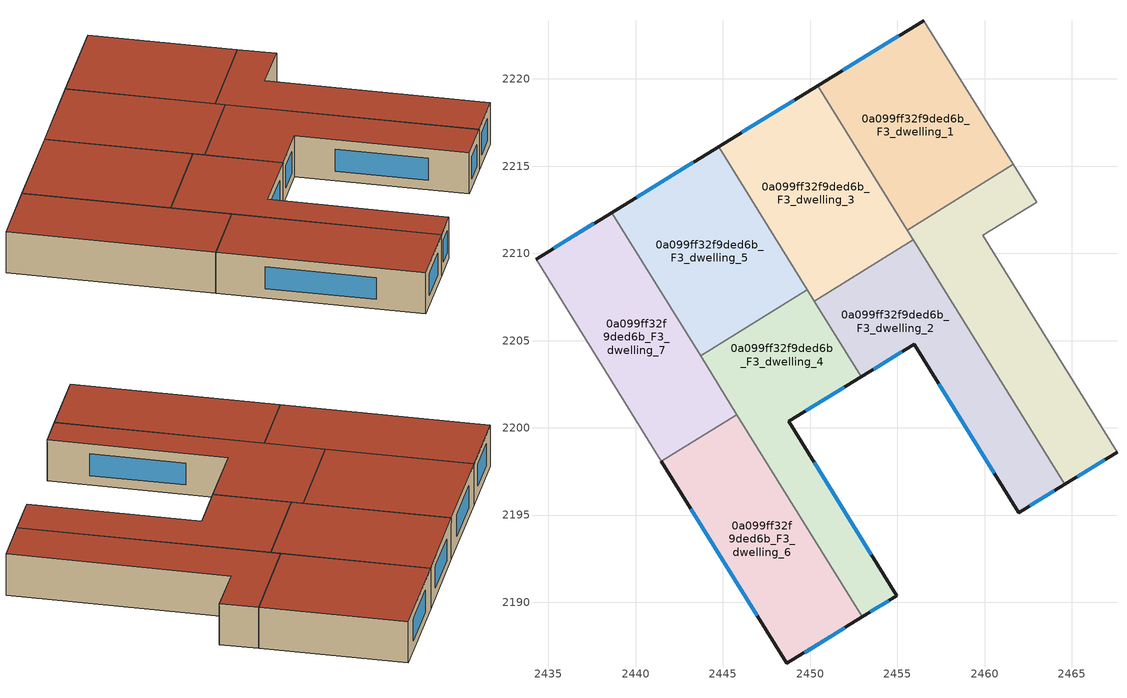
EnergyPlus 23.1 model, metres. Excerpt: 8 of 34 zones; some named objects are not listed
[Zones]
0a099ff32f9ded6b_F3_dwelling_0
 floor to 0a099ff32f9ded6b_F2_dwelling_0 (EU_floor_Construction): 2463,2212.94 2459.88,2211.04 2467.59,2198.6 2464.61,2196.76 2455.57,2211.34 2461.65,2215.11 z9
 wall outside (EU_wall_Construction): 2464.61,2196.76 2467.59,2198.6 z9:12
 wall to 0a099ff32f9ded6b_F3_dwelling_1 (EU_wall_Construction): 2461.65,2215.11 2455.57,2211.34 z9:12
 wall adiabatic (EU_wall_Construction): 2467.59,2198.6 2459.88,2211.04 2463,2212.94 2461.65,2215.11 z9:12
 wall to 0a099ff32f9ded6b_F3_dwelling_2 (EU_wall_Construction): 2455.91,2210.79 2464.61,2196.76 z9:12
 wall to 0a099ff32f9ded6b_F3_dwelling_3 (EU_wall_Construction): 2455.57,2211.34 2455.91,2210.79 z9:12
 window (EU_Window_Construction): 2465.31,2197.19 2466.89,2198.17 z9.7:11.3
 roof outside (EU_roof_Construction): 2467.59,2198.6 2459.88,2211.04 2463,2212.94 2461.65,2215.11 2455.57,2211.34 2464.61,2196.76 z12
0a099ff32f9ded6b_F3_dwelling_1
 floor to 0a099ff32f9ded6b_F2_dwelling_1 (EU_floor_Construction): 2456.52,2223.35 2461.65,2215.11 2455.57,2211.34 2450.44,2219.61 z9
 wall outside (EU_wall_Construction): 2456.52,2223.35 2450.44,2219.61 z9:12
 wall adiabatic (EU_wall_Construction): 2461.65,2215.11 2456.52,2223.35 z9:12
 wall to 0a099ff32f9ded6b_F3_dwelling_3 (EU_wall_Construction): 2450.44,2219.61 2455.57,2211.34 z9:12
 window (EU_Window_Construction): 2455.09,2222.47 2451.87,2220.49 z9.7:11.3
 roof outside (EU_roof_Construction): 2461.65,2215.11 2456.52,2223.35 2450.44,2219.61 2455.57,2211.34 z12
0a099ff32f9ded6b_F3_dwelling_2
 floor to 0a099ff32f9ded6b_F2_dwelling_2 (EU_floor_Construction): 2455.91,2210.79 2464.61,2196.76 2461.97,2195.14 2455.97,2204.8 2452.92,2202.93 2450.23,2207.27 z9
 wall outside (EU_wall_Construction): 2452.92,2202.93 2455.97,2204.8 2461.97,2195.14 2464.61,2196.76 z9:12
 wall to 0a099ff32f9ded6b_F3_dwelling_3 (EU_wall_Construction): 2455.91,2210.79 2450.23,2207.27 z9:12
 wall to 0a099ff32f9ded6b_F3_dwelling_4 (EU_wall_Construction): 2450.23,2207.27 2452.92,2202.93 z9:12
 window (EU_Window_Construction): 2462.59,2195.52 2463.99,2196.38 / 2457.38,2202.53 2460.56,2197.41 / 2453.64,2203.37 2455.25,2204.36 z9.7:11.3
 roof outside (EU_roof_Construction): 2464.61,2196.76 2455.91,2210.79 2450.23,2207.27 2452.92,2202.93 2455.97,2204.8 2461.97,2195.14 z12
0a099ff32f9ded6b_F3_dwelling_3
 floor to 0a099ff32f9ded6b_F2_dwelling_3 (EU_floor_Construction): 2450.44,2219.61 2455.91,2210.79 2450.23,2207.27 2444.75,2216.11 z9
 wall outside (EU_wall_Construction): 2450.44,2219.61 2444.75,2216.11 z9:12
 wall to 0a099ff32f9ded6b_F3_dwelling_5 (EU_wall_Construction): 2444.75,2216.11 2449.83,2207.92 z9:12
 wall to 0a099ff32f9ded6b_F3_dwelling_4 (EU_wall_Construction): 2449.83,2207.92 2450.23,2207.27 z9:12
 window (EU_Window_Construction): 2449.1,2218.79 2446.08,2216.93 z9.7:11.3
 roof outside (EU_roof_Construction): 2455.91,2210.79 2450.44,2219.61 2444.75,2216.11 2450.23,2207.27 z12
0a099ff32f9ded6b_F3_dwelling_4
 floor to 0a099ff32f9ded6b_F2_dwelling_4 (EU_floor_Construction): 2449.83,2207.92 2452.92,2202.93 2448.78,2200.38 2454.97,2190.38 2452.99,2189.17 2443.72,2204.13 z9
 wall outside (EU_wall_Construction): 2452.99,2189.17 2454.97,2190.38 2448.78,2200.38 2452.92,2202.93 z9:12
 wall to 0a099ff32f9ded6b_F3_dwelling_5 (EU_wall_Construction): 2449.83,2207.92 2443.72,2204.13 z9:12
 wall to 0a099ff32f9ded6b_F3_dwelling_6 (EU_wall_Construction): 2445.8,2200.76 2452.99,2189.17 z9:12
 wall to 0a099ff32f9ded6b_F3_dwelling_7 (EU_wall_Construction): 2443.72,2204.13 2445.8,2200.76 z9:12
 window (EU_Window_Construction): 2449.75,2200.98 2451.95,2202.33 / 2453.52,2192.73 2450.23,2198.03 / 2453.46,2189.45 2454.51,2190.1 z9.7:11.3
 roof outside (EU_roof_Construction): 2454.97,2190.38 2448.78,2200.38 2452.92,2202.93 2449.83,2207.92 2443.72,2204.13 2452.99,2189.17 z12
0a099ff32f9ded6b_F3_dwelling_5
 floor to 0a099ff32f9ded6b_F2_dwelling_5 (EU_floor_Construction): 2444.75,2216.11 2449.83,2207.92 2443.72,2204.13 2438.62,2212.34 z9
 wall outside (EU_wall_Construction): 2444.75,2216.11 2438.62,2212.34 z9:12
 wall to 0a099ff32f9ded6b_F3_dwelling_7 (EU_wall_Construction): 2438.62,2212.34 2443.72,2204.13 z9:12
 window (EU_Window_Construction): 2443.31,2215.23 2440.06,2213.23 z9.7:11.3
 roof outside (EU_roof_Construction): 2449.83,2207.92 2444.75,2216.11 2438.62,2212.34 2443.72,2204.13 z12
0a099ff32f9ded6b_F3_dwelling_6
 floor to 0a099ff32f9ded6b_F2_dwelling_6 (EU_floor_Construction): 2445.8,2200.76 2452.99,2189.17 2448.66,2186.49 2441.48,2198.08 z9
 wall outside (EU_wall_Construction): 2441.48,2198.08 2448.66,2186.49 2452.99,2189.17 z9:12
 wall to 0a099ff32f9ded6b_F3_dwelling_7 (EU_wall_Construction): 2445.8,2200.76 2441.48,2198.08 z9:12
 window (EU_Window_Construction): 2449.68,2187.12 2451.98,2188.54 / 2443.16,2195.36 2446.97,2189.21 z9.7:11.3
 roof outside (EU_roof_Construction): 2452.99,2189.17 2445.8,2200.76 2441.48,2198.08 2448.66,2186.49 z12
0a099ff32f9ded6b_F3_dwelling_7
 floor to 0a099ff32f9ded6b_F2_dwelling_7 (EU_floor_Construction): 2438.62,2212.34 2445.8,2200.76 2441.48,2198.08 2434.28,2209.68 z9
 wall outside (EU_wall_Construction): 2438.62,2212.34 2434.28,2209.68 z9:12
 wall adiabatic (EU_wall_Construction): 2434.28,2209.68 2441.48,2198.08 z9:12
 window (EU_Window_Construction): 2437.6,2211.72 2435.3,2210.3 z9.7:11.3
 roof outside (EU_roof_Construction): 2445.8,2200.76 2438.62,2212.34 2434.28,2209.68 2441.48,2198.08 z12
[Building]
EU S2 Campaign: North Axis=0; Terrain=City; Solar Distribution=FullExterior
[Site:Location]
Budapest.Ferenc.Liszt.Intl.AP: Latitude=47.437; Longitude=19.256; Time Zone=1; Elevation=185
[SizingPeriod:WeatherFileDays]
AnnualSizingPeriod: Begin Month=1; Begin Day of Month=1; End Month=12; End Day of Month=31; Day of Week for Start Day=Monday; Use Weather File Daylight Saving Period=No; Use Weather File Rain and Snow Indicators=No
[MATERIAL]
EU_InternalMass_Material: Roughness=MediumRough; Thickness=0.1; Conductivity=1; Density=1800; Specific Heat=900; Thermal Absorptance=0.9; Solar Absorptance=0.7; Visible Absorptance=0.7
[MATERIAL:NOMASS] Roughness=MediumRough; Thermal Absorptance=0.9; Solar Absorptance=0.7; Visible Absorptance=0.7
Name | Thermal Resistance
EU_wall_NoMass | 0.832559
EU_roof_NoMass | 1.39638
EU_floor_NoMass | 0.872794
[WINDOWMATERIAL:SIMPLEGLAZINGSYSTEM]
EU_Window_SimpleGlazing: UFactor=2.79869; Solar Heat Gain Coefficient=0.75; Visible Transmittance=0.75
[CONSTRUCTION]
EU_wall_Construction: EU_wall_NoMass
EU_roof_Construction: EU_roof_NoMass
EU_floor_Construction: EU_floor_NoMass
EU_Window_Construction: EU_Window_SimpleGlazing
EU_InternalMass_Construction: EU_InternalMass_Material
[ZONE] Type=1; Multiplier=1; Ceiling Height=autocalculate; Floor Area=autocalculate; Part of Total Floor Area=Yes
Name | Volume
0a099ff32f9ded6b_F3_dwelling_0 | 208.323
0a099ff32f9ded6b_F3_dwelling_1; 0a099ff32f9ded6b_F3_dwelling_7 | 208.3125
0a099ff32f9ded6b_F3_dwelling_2 | 208.345
0a099ff32f9ded6b_F3_dwelling_3 | 208.371
0a099ff32f9ded6b_F3_dwelling_4 | 208.341
0a099ff32f9ded6b_F3_dwelling_5 | 208.334
0a099ff32f9ded6b_F3_dwelling_6 | 208.325
[INTERNALMASS] Construction=EU_InternalMass_Construction
Name | Zone or ZoneList | Surface Area
0a099ff32f9ded6b_F3_dwelling_0_EU_InternalMass | 0a099ff32f9ded6b_F3_dwelling_0 | 69.441
0a099ff32f9ded6b_F3_dwelling_1_EU_InternalMass | 0a099ff32f9ded6b_F3_dwelling_1 | 69.4374
0a099ff32f9ded6b_F3_dwelling_2_EU_InternalMass | 0a099ff32f9ded6b_F3_dwelling_2 | 69.4482
0a099ff32f9ded6b_F3_dwelling_3_EU_InternalMass | 0a099ff32f9ded6b_F3_dwelling_3 | 69.4573
0a099ff32f9ded6b_F3_dwelling_4_EU_InternalMass | 0a099ff32f9ded6b_F3_dwelling_4 | 69.4472
0a099ff32f9ded6b_F3_dwelling_5_EU_InternalMass | 0a099ff32f9ded6b_F3_dwelling_5 | 69.4449
0a099ff32f9ded6b_F3_dwelling_6_EU_InternalMass | 0a099ff32f9ded6b_F3_dwelling_6 | 69.4415
0a099ff32f9ded6b_F3_dwelling_7_EU_InternalMass | 0a099ff32f9ded6b_F3_dwelling_7 | 69.4374
[OTHEREQUIPMENT] Fuel Type=Electricity; Design Level Calculation Method=Watts/Area; Power per Zone Floor Area=1; Fraction Latent=0; Fraction Radiant=0; Fraction Lost=0; Carbon Dioxide Generation Rate=0; EndUse Subcategory=EU_Step8_InternalGains
Name | Zone or ZoneList or Space or SpaceList | Schedule
EU_Step8_InternalGain_0a099ff32f9ded6b_F3_dwelling_0_f000 | 0a099ff32f9ded6b_F3_dwelling_0 | EU_Step8_GainSchedule_0a099ff32f9ded6b_F3_dwelling_0_f000
EU_Step8_InternalGain_0a099ff32f9ded6b_F3_dwelling_1_f000 | 0a099ff32f9ded6b_F3_dwelling_1 | EU_Step8_GainSchedule_0a099ff32f9ded6b_F3_dwelling_1_f000
EU_Step8_InternalGain_0a099ff32f9ded6b_F3_dwelling_2_f000 | 0a099ff32f9ded6b_F3_dwelling_2 | EU_Step8_GainSchedule_0a099ff32f9ded6b_F3_dwelling_2_f000
EU_Step8_InternalGain_0a099ff32f9ded6b_F3_dwelling_3_f000 | 0a099ff32f9ded6b_F3_dwelling_3 | EU_Step8_GainSchedule_0a099ff32f9ded6b_F3_dwelling_3_f000
EU_Step8_InternalGain_0a099ff32f9ded6b_F3_dwelling_4_f000 | 0a099ff32f9ded6b_F3_dwelling_4 | EU_Step8_GainSchedule_0a099ff32f9ded6b_F3_dwelling_4_f000
EU_Step8_InternalGain_0a099ff32f9ded6b_F3_dwelling_5_f000 | 0a099ff32f9ded6b_F3_dwelling_5 | EU_Step8_GainSchedule_0a099ff32f9ded6b_F3_dwelling_5_f000
EU_Step8_InternalGain_0a099ff32f9ded6b_F3_dwelling_6_f000 | 0a099ff32f9ded6b_F3_dwelling_6 | EU_Step8_GainSchedule_0a099ff32f9ded6b_F3_dwelling_6_f000
EU_Step8_InternalGain_0a099ff32f9ded6b_F3_dwelling_7_f000 | 0a099ff32f9ded6b_F3_dwelling_7 | EU_Step8_GainSchedule_0a099ff32f9ded6b_F3_dwelling_7_f000
[ZONEVENTILATION:DESIGNFLOWRATE] Schedule=EU_AlwaysOn; Design Flow Rate Calculation Method=AirChanges/Hour; Air Changes per Hour=0.475469; Ventilation Type=Natural; Fan Pressure Rise=0; Fan Total Efficiency=1; Constant Term Coefficient=1; Temperature Term Coefficient=0; Velocity Term Coefficient=0; Velocity Squared Term Coefficient=0; Minimum Indoor Temperature=-100; Maximum Indoor Temperature=100; Delta Temperature=-100; Minimum Outdoor Temperature=-100; Maximum Outdoor Temperature=100; Maximum Wind Speed=40
Name | Zone or ZoneList or Space or SpaceList
EU_ConstantAir_0a099ff32f9ded6b_F3_dwelling_0 | 0a099ff32f9ded6b_F3_dwelling_0
EU_ConstantAir_0a099ff32f9ded6b_F3_dwelling_1 | 0a099ff32f9ded6b_F3_dwelling_1
EU_ConstantAir_0a099ff32f9ded6b_F3_dwelling_2 | 0a099ff32f9ded6b_F3_dwelling_2
EU_ConstantAir_0a099ff32f9ded6b_F3_dwelling_3 | 0a099ff32f9ded6b_F3_dwelling_3
EU_ConstantAir_0a099ff32f9ded6b_F3_dwelling_4 | 0a099ff32f9ded6b_F3_dwelling_4
EU_ConstantAir_0a099ff32f9ded6b_F3_dwelling_5 | 0a099ff32f9ded6b_F3_dwelling_5
EU_ConstantAir_0a099ff32f9ded6b_F3_dwelling_6 | 0a099ff32f9ded6b_F3_dwelling_6
EU_ConstantAir_0a099ff32f9ded6b_F3_dwelling_7 | 0a099ff32f9ded6b_F3_dwelling_7
[HVACTEMPLATE:ZONE:IDEALLOADSAIRSYSTEM] System Availability Schedule=EU_AlwaysOn; Maximum Heating Supply Air Temperature=50; Minimum Cooling Supply Air Temperature=13; Maximum Heating Supply Air Humidity Ratio=0.0156; Minimum Cooling Supply Air Humidity Ratio=0.0077; Heating Limit=NoLimit; Cooling Limit=NoLimit; Heating Availability Schedule=EU_AlwaysOn; Cooling Availability Schedule=EU_CoolingOff; Dehumidification Control Type=ConstantSensibleHeatRatio; Cooling Sensible Heat Ratio=0.7; Dehumidification Setpoint=60; Humidification Control Type=None; Humidification Setpoint=30; Outdoor Air Method=None; Outdoor Air Flow Rate per Person=0.00944; Outdoor Air Flow Rate per Zone Floor Area=0; Outdoor Air Flow Rate per Zone=0; Demand Controlled Ventilation Type=None; Outdoor Air Economizer Type=NoEconomizer; Heat Recovery Type=None; Sensible Heat Recovery Effectiveness=0.7; Latent Heat Recovery Effectiveness=0.65
Name | Template Thermostat
0a099ff32f9ded6b_F3_dwelling_0 | EU_HeatOnly_0a099ff32f9ded6b_F3_dwelling_0
0a099ff32f9ded6b_F3_dwelling_1 | EU_HeatOnly_0a099ff32f9ded6b_F3_dwelling_1
0a099ff32f9ded6b_F3_dwelling_2 | EU_HeatOnly_0a099ff32f9ded6b_F3_dwelling_2
0a099ff32f9ded6b_F3_dwelling_3 | EU_HeatOnly_0a099ff32f9ded6b_F3_dwelling_3
0a099ff32f9ded6b_F3_dwelling_4 | EU_HeatOnly_0a099ff32f9ded6b_F3_dwelling_4
0a099ff32f9ded6b_F3_dwelling_5 | EU_HeatOnly_0a099ff32f9ded6b_F3_dwelling_5
0a099ff32f9ded6b_F3_dwelling_6 | EU_HeatOnly_0a099ff32f9ded6b_F3_dwelling_6
0a099ff32f9ded6b_F3_dwelling_7 | EU_HeatOnly_0a099ff32f9ded6b_F3_dwelling_7
[SIZING:ZONE] Zone Cooling Design Supply Air Temperature Input Method=SupplyAirTemperature; Zone Cooling Design Supply Air Temperature=13; Zone Heating Design Supply Air Temperature Input Method=SupplyAirTemperature; Zone Heating Design Supply Air Temperature=50; Zone Cooling Design Supply Air Humidity Ratio=0.008; Zone Heating Design Supply Air Humidity Ratio=0.008; Cooling Design Air Flow Method=DesignDay; Cooling Design Air Flow Rate=0; Cooling Minimum Air Flow per Zone Floor Area=0.000762; Cooling Minimum Air Flow=0; Cooling Minimum Air Flow Fraction=0.2; Heating Design Air Flow Method=DesignDay; Heating Design Air Flow Rate=0; Heating Maximum Air Flow per Zone Floor Area=0.002032; Heating Maximum Air Flow=0.141576; Heating Maximum Air Flow Fraction=0.3; Account for Dedicated Outdoor Air System=No; Dedicated Outdoor Air System Control Strategy=NeutralSupplyAir; Dedicated Outdoor Air Low Setpoint Temperature for Design=autosize; Dedicated Outdoor Air High Setpoint Temperature for Design=autosize; Zone Load Sizing Method=Sensible Load Only No Latent Load; Zone Latent Cooling Design Supply Air Humidity Ratio Input Method=HumidityRatioDifference; Zone Cooling Design Supply Air Humidity Ratio Difference=0.005; Zone Latent Heating Design Supply Air Humidity Ratio Input Method=HumidityRatioDifference; Zone Humidification Design Supply Air Humidity Ratio Difference=0.005
0a099ff32f9ded6b_F3_dwelling_0; 0a099ff32f9ded6b_F3_dwelling_1; 0a099ff32f9ded6b_F3_dwelling_2; 0a099ff32f9ded6b_F3_dwelling_3; 0a099ff32f9ded6b_F3_dwelling_4; 0a099ff32f9ded6b_F3_dwelling_5; 0a099ff32f9ded6b_F3_dwelling_6; 0a099ff32f9ded6b_F3_dwelling_7
[SCHEDULE:CONSTANT]
Name | Hourly Value
EU_AlwaysOn | 1
EU_CoolingOff | 0
[SCHEDULE:FILE] Column Number=1; Rows to Skip at Top=0; Number of Hours of Data=8760; Column Separator=Comma; Interpolate to Timestep=No; Minutes per Item=60; Adjust Schedule for Daylight Savings=Yes
Name | File
EU_Step8_GainSchedule_0a099ff32f9ded6b_F3_dwelling_0_f000 | ../../schedules/0a099ff32f9ded6b/0a099ff32f9ded6b_F3_dwelling_0_f000_gain.csv
EU_Step8_GainSchedule_0a099ff32f9ded6b_F3_dwelling_1_f000 | ../../schedules/0a099ff32f9ded6b/0a099ff32f9ded6b_F3_dwelling_1_f000_gain.csv
EU_Step8_GainSchedule_0a099ff32f9ded6b_F3_dwelling_2_f000 | ../../schedules/0a099ff32f9ded6b/0a099ff32f9ded6b_F3_dwelling_2_f000_gain.csv
EU_Step8_GainSchedule_0a099ff32f9ded6b_F3_dwelling_3_f000 | ../../schedules/0a099ff32f9ded6b/0a099ff32f9ded6b_F3_dwelling_3_f000_gain.csv
EU_Step8_GainSchedule_0a099ff32f9ded6b_F3_dwelling_4_f000 | ../../schedules/0a099ff32f9ded6b/0a099ff32f9ded6b_F3_dwelling_4_f000_gain.csv
EU_Step8_GainSchedule_0a099ff32f9ded6b_F3_dwelling_5_f000 | ../../schedules/0a099ff32f9ded6b/0a099ff32f9ded6b_F3_dwelling_5_f000_gain.csv
EU_Step8_GainSchedule_0a099ff32f9ded6b_F3_dwelling_6_f000 | ../../schedules/0a099ff32f9ded6b/0a099ff32f9ded6b_F3_dwelling_6_f000_gain.csv
EU_Step8_GainSchedule_0a099ff32f9ded6b_F3_dwelling_7_f000 | ../../schedules/0a099ff32f9ded6b/0a099ff32f9ded6b_F3_dwelling_7_f000_gain.csv
